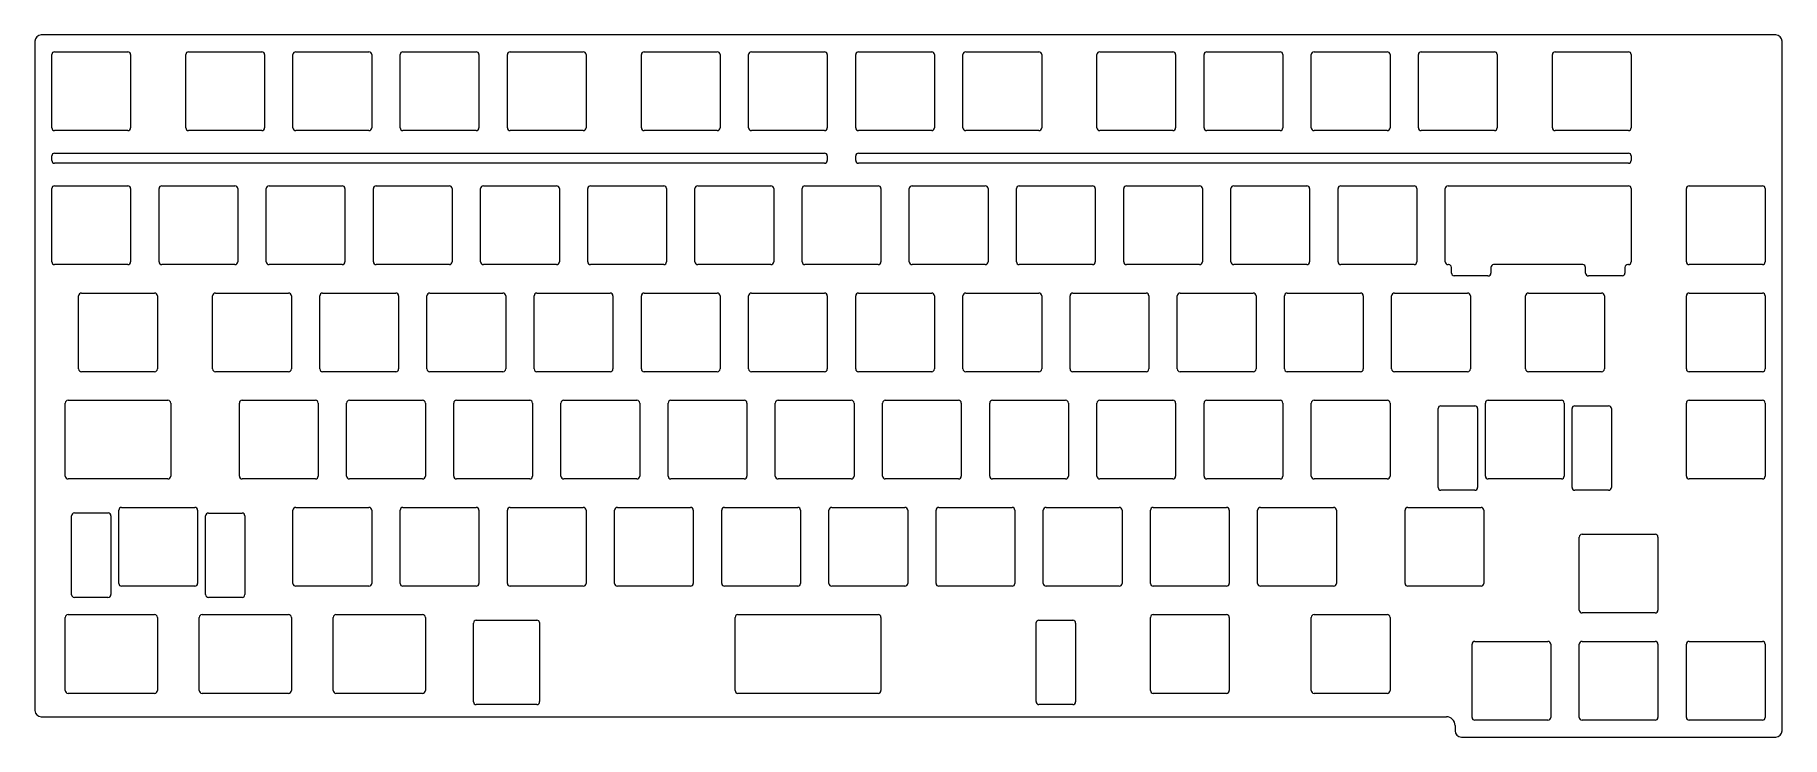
# Model space of a CAD drawing. Header units: millimetres. Extents: x 0 to 311, y -125 to 0.
import ezdxf

# ---------------------------------------------------------------- set-up
doc = ezdxf.new("R2010")
doc.units = ezdxf.units.MM
doc.header["$MEASUREMENT"] = 0
doc.layers.add('Visible_Pen_No__7', color=7, linetype='Continuous', lineweight=18)

msp = doc.modelspace()

# ---------------------------------------------------------------- linework, layer by layer
at = {"layer": 'Visible_Pen_No__7', "color": 7, "linetype": 'Continuous', "lineweight": 18}
for p, q in [((0, -1.1), (0, -120.075)), ((309.4125, 0), (1.1, 0)), ((3.5, -3), (16.5, -3)), ((27.3125, -3), (40.3125, -3)), ((46.3625, -3), (59.3625, -3)), ((65.4125, -3), (78.4125, -3)), ((84.4625, -3), (97.4625, -3)), ((108.275, -3), (121.275, -3)), ((127.325, -3), (140.325, -3)), ((146.375, -3), (159.375, -3)), ((165.425, -3), (178.425, -3)), ((189.2375, -3), (202.2375, -3)), ((208.2875, -3), (221.2875, -3)), ((227.3375, -3), (240.3375, -3)), ((246.3875, -3), (259.3875, -3)), ((270.2, -3), (283.2, -3)), ((310.5125, -123.675), (310.5125, -1.1)), ((3, -16.5), (3, -3.5)), ((17, -3.5), (17, -16.5)), ((26.8125, -16.5), (26.8125, -3.5)), ((40.8125, -3.5), (40.8125, -16.5)), ((45.8625, -16.5), (45.8625, -3.5)), ((59.8625, -3.5), (59.8625, -16.5)), ((64.9125, -16.5), (64.9125, -3.5)), ((78.9125, -3.5), (78.9125, -16.5)), ((83.9625, -16.5), (83.9625, -3.5)), ((97.9625, -3.5), (97.9625, -16.5)), ((107.775, -16.5), (107.775, -3.5)), ((121.775, -3.5), (121.775, -16.5)), ((126.825, -16.5), (126.825, -3.5)), ((140.825, -3.5), (140.825, -16.5)), ((145.875, -16.5), (145.875, -3.5)), ((159.875, -3.5), (159.875, -16.5)), ((164.925, -16.5), (164.925, -3.5)), ((178.925, -3.5), (178.925, -16.5)), ((188.7375, -16.5), (188.7375, -3.5)), ((202.7375, -3.5), (202.7375, -16.5)), ((207.7875, -16.5), (207.7875, -3.5)), ((221.7875, -3.5), (221.7875, -16.5)), ((226.8375, -16.5), (226.8375, -3.5)), ((240.8375, -3.5), (240.8375, -16.5)), ((245.8875, -16.5), (245.8875, -3.5)), ((259.8875, -3.5), (259.8875, -16.5)), ((269.7, -16.5), (269.7, -3.5)), ((283.7, -3.5), (283.7, -16.5)), ((16.5, -17), (3.5, -17)), ((40.3125, -17), (27.3125, -17)), ((59.3625, -17), (46.3625, -17)), ((78.4125, -17), (65.4125, -17)), ((97.4625, -17), (84.4625, -17)), ((121.275, -17), (108.275, -17)), ((140.325, -17), (127.325, -17)), ((159.375, -17), (146.375, -17)), ((178.425, -17), (165.425, -17)), ((202.2375, -17), (189.2375, -17)), ((221.2875, -17), (208.2875, -17)), ((240.3375, -17), (227.3375, -17)), ((259.3875, -17), (246.3875, -17)), ((283.2, -17), (270.2, -17)), ((3, -22.3125), (3, -21.5)), ((3.5, -21), (140.325, -21)), ((140.825, -21.5), (140.825, -22.3125)), ((145.875, -22.3125), (145.875, -21.5)), ((146.375, -21), (283.2, -21)), ((283.7, -21.5), (283.7, -22.3125)), ((140.325, -22.8125), (3.5, -22.8125)), ((283.2, -22.8125), (146.375, -22.8125)), ((3, -40.3125), (3, -27.3125)), ((3.5, -26.8125), (16.5, -26.8125)), ((17, -27.3125), (17, -40.3125)), ((22.05, -40.3125), (22.05, -27.3125)), ((22.55, -26.8125), (35.55, -26.8125)), ((36.05, -27.3125), (36.05, -40.3125)), ((41.1, -40.3125), (41.1, -27.3125)), ((41.6, -26.8125), (54.6, -26.8125)), ((55.1, -27.3125), (55.1, -40.3125)), ((60.15, -40.3125), (60.15, -27.3125)), ((60.65, -26.8125), (73.65, -26.8125)), ((74.15, -27.3125), (74.15, -40.3125)), ((79.2, -40.3125), (79.2, -27.3125)), ((79.7, -26.8125), (92.7, -26.8125)), ((93.2, -27.3125), (93.2, -40.3125)), ((98.25, -40.3125), (98.25, -27.3125)), ((98.75, -26.8125), (111.75, -26.8125)), ((112.25, -27.3125), (112.25, -40.3125)), ((117.3, -40.3125), (117.3, -27.3125)), ((117.8, -26.8125), (130.8, -26.8125)), ((131.3, -27.3125), (131.3, -40.3125)), ((136.35, -40.3125), (136.35, -27.3125)), ((136.85, -26.8125), (149.85, -26.8125)), ((150.35, -27.3125), (150.35, -40.3125)), ((155.4, -40.3125), (155.4, -27.3125)), ((155.9, -26.8125), (168.9, -26.8125)), ((169.4, -27.3125), (169.4, -40.3125)), ((174.45, -40.3125), (174.45, -27.3125)), ((174.95, -26.8125), (187.95, -26.8125)), ((188.45, -27.3125), (188.45, -40.3125)), ((193.5, -40.3125), (193.5, -27.3125)), ((194, -26.8125), (207, -26.8125)), ((207.5, -27.3125), (207.5, -40.3125)), ((212.55, -40.3125), (212.55, -27.3125)), ((213.05, -26.8125), (226.05, -26.8125)), ((226.55, -27.3125), (226.55, -40.3125)), ((231.6, -40.3125), (231.6, -27.3125)), ((232.1, -26.8125), (245.1, -26.8125)), ((245.6, -27.3125), (245.6, -40.3125)), ((250.65, -40.3125), (250.65, -27.3125)), ((251.15, -26.8125), (283.2, -26.8125)), ((283.7, -27.3125), (283.7, -40.3125)), ((293.5125, -40.3125), (293.5125, -27.3125)), ((294.0125, -26.8125), (307.0125, -26.8125)), ((307.5125, -27.3125), (307.5125, -40.3125)), ((16.5, -40.8125), (3.5, -40.8125)), ((35.55, -40.8125), (22.55, -40.8125)), ((54.6, -40.8125), (41.6, -40.8125)), ((73.65, -40.8125), (60.65, -40.8125)), ((92.7, -40.8125), (79.7, -40.8125)), ((111.75, -40.8125), (98.75, -40.8125)), ((130.8, -40.8125), (117.8, -40.8125)), ((149.85, -40.8125), (136.85, -40.8125)), ((168.9, -40.8125), (155.9, -40.8125)), ((187.95, -40.8125), (174.95, -40.8125)), ((207, -40.8125), (194, -40.8125)), ((226.05, -40.8125), (213.05, -40.8125)), ((245.1, -40.8125), (232.1, -40.8125)), ((251.237019, -40.8125), (251.15, -40.8125)), ((251.775001, -42.312495), (251.775001, -41.312496)), ((258.237019, -42.8125), (252.237021, -42.8125)), ((258.775001, -41.312502), (258.775001, -42.312503)), ((275.112988, -40.819833), (259.23701, -40.818425)), ((275.574999, -42.312503), (275.574999, -41.312502)), ((282.112979, -42.8125), (276.112981, -42.8125)), ((282.574999, -41.312496), (282.574999, -42.312495)), ((283.2, -40.8125), (283.112981, -40.8125)), ((307.0125, -40.8125), (294.0125, -40.8125)), ((7.7625, -59.3625), (7.7625, -46.3625)), ((8.2625, -45.8625), (21.2625, -45.8625)), ((21.7625, -46.3625), (21.7625, -59.3625)), ((31.575, -59.3625), (31.575, -46.3625)), ((32.075, -45.8625), (45.075, -45.8625)), ((45.575, -46.3625), (45.575, -59.3625)), ((50.625, -59.3625), (50.625, -46.3625)), ((51.125, -45.8625), (64.125, -45.8625)), ((64.625, -46.3625), (64.625, -59.3625)), ((69.675, -59.3625), (69.675, -46.3625)), ((70.175, -45.8625), (83.175, -45.8625)), ((83.675, -46.3625), (83.675, -59.3625)), ((88.725, -59.3625), (88.725, -46.3625)), ((89.225, -45.8625), (102.225, -45.8625)), ((102.725, -46.3625), (102.725, -59.3625)), ((107.775, -59.3625), (107.775, -46.3625)), ((108.275, -45.8625), (121.275, -45.8625)), ((121.775, -46.3625), (121.775, -59.3625)), ((126.825, -59.3625), (126.825, -46.3625)), ((127.325, -45.8625), (140.325, -45.8625)), ((140.825, -46.3625), (140.825, -59.3625)), ((145.875, -59.3625), (145.875, -46.3625)), ((146.375, -45.8625), (159.375, -45.8625)), ((159.875, -46.3625), (159.875, -59.3625)), ((164.925, -59.3625), (164.925, -46.3625)), ((165.425, -45.8625), (178.425, -45.8625)), ((178.925, -46.3625), (178.925, -59.3625)), ((183.975, -59.3625), (183.975, -46.3625)), ((184.475, -45.8625), (197.475, -45.8625)), ((197.975, -46.3625), (197.975, -59.3625)), ((203.025, -59.3625), (203.025, -46.3625)), ((203.525, -45.8625), (216.525, -45.8625)), ((217.025, -46.3625), (217.025, -59.3625)), ((222.075, -59.3625), (222.075, -46.3625)), ((222.575, -45.8625), (235.575, -45.8625)), ((236.075, -46.3625), (236.075, -59.3625)), ((241.125, -59.3625), (241.125, -46.3625)), ((241.625, -45.8625), (254.625, -45.8625)), ((255.125, -46.3625), (255.125, -59.3625)), ((264.9375, -59.3625), (264.9375, -46.3625)), ((265.4375, -45.8625), (278.4375, -45.8625)), ((278.9375, -46.3625), (278.9375, -59.3625)), ((293.5125, -59.3625), (293.5125, -46.3625)), ((294.0125, -45.8625), (307.0125, -45.8625)), ((307.5125, -46.3625), (307.5125, -59.3625)), ((21.2625, -59.8625), (8.2625, -59.8625)), ((45.075, -59.8625), (32.075, -59.8625)), ((64.125, -59.8625), (51.125, -59.8625)), ((83.175, -59.8625), (70.175, -59.8625)), ((102.225, -59.8625), (89.225, -59.8625)), ((121.275, -59.8625), (108.275, -59.8625)), ((140.325, -59.8625), (127.325, -59.8625)), ((159.375, -59.8625), (146.375, -59.8625)), ((178.425, -59.8625), (165.425, -59.8625)), ((197.475, -59.8625), (184.475, -59.8625)), ((216.525, -59.8625), (203.525, -59.8625)), ((235.575, -59.8625), (222.575, -59.8625)), ((254.625, -59.8625), (241.625, -59.8625)), ((278.4375, -59.8625), (265.4375, -59.8625)), ((307.0125, -59.8625), (294.0125, -59.8625)), ((5.88125, -64.9125), (23.64375, -64.9125)), ((36.8375, -64.9125), (49.8375, -64.9125)), ((55.8875, -64.9125), (68.8875, -64.9125)), ((74.9375, -64.9125), (87.9375, -64.9125)), ((93.9875, -64.9125), (106.9875, -64.9125)), ((113.0375, -64.9125), (126.0375, -64.9125)), ((132.0875, -64.9125), (145.0875, -64.9125)), ((151.1375, -64.9125), (164.1375, -64.9125)), ((170.1875, -64.9125), (183.1875, -64.9125)), ((189.2375, -64.9125), (202.2375, -64.9125)), ((208.2875, -64.9125), (221.2875, -64.9125)), ((227.3375, -64.9125), (240.3375, -64.9125)), ((258.29375, -64.9125), (271.29375, -64.9125)), ((294.0125, -64.9125), (307.0125, -64.9125)), ((5.38125, -78.4125), (5.38125, -65.4125)), ((24.14375, -65.4125), (24.14375, -78.4125)), ((36.3375, -78.4125), (36.3375, -65.4125)), ((50.3375, -65.4125), (50.3375, -78.4125)), ((55.3875, -78.4125), (55.3875, -65.4125)), ((69.3875, -65.4125), (69.3875, -78.4125)), ((74.4375, -78.4125), (74.4375, -65.4125)), ((88.4375, -65.4125), (88.4375, -78.4125)), ((93.4875, -78.4125), (93.4875, -65.4125)), ((107.4875, -65.4125), (107.4875, -78.4125)), ((112.5375, -78.4125), (112.5375, -65.4125)), ((126.5375, -65.4125), (126.5375, -78.4125)), ((131.5875, -78.4125), (131.5875, -65.4125)), ((145.5875, -65.4125), (145.5875, -78.4125)), ((150.6375, -78.4125), (150.6375, -65.4125)), ((164.6375, -65.4125), (164.6375, -78.4125)), ((169.6875, -78.4125), (169.6875, -65.4125)), ((183.6875, -65.4125), (183.6875, -78.4125)), ((188.7375, -78.4125), (188.7375, -65.4125)), ((202.7375, -65.4125), (202.7375, -78.4125)), ((207.7875, -78.4125), (207.7875, -65.4125)), ((221.7875, -65.4125), (221.7875, -78.4125)), ((226.8375, -78.4125), (226.8375, -65.4125)), ((240.8375, -65.4125), (240.8375, -78.4125)), ((249.393751, -80.4125), (249.393751, -66.4125)), ((249.893751, -65.9125), (255.893751, -65.9125)), ((256.393751, -66.4125), (256.393751, -80.4125)), ((257.79375, -78.4125), (257.79375, -65.4125)), ((271.79375, -65.4125), (271.79375, -78.4125)), ((273.193749, -80.4125), (273.193749, -66.4125)), ((273.693749, -65.9125), (279.693749, -65.9125)), ((280.193749, -66.4125), (280.193749, -80.4125)), ((293.5125, -78.4125), (293.5125, -65.4125)), ((307.5125, -65.4125), (307.5125, -78.4125)), ((23.64375, -78.9125), (5.88125, -78.9125)), ((49.8375, -78.9125), (36.8375, -78.9125)), ((68.8875, -78.9125), (55.8875, -78.9125)), ((87.9375, -78.9125), (74.9375, -78.9125)), ((106.9875, -78.9125), (93.9875, -78.9125)), ((126.0375, -78.9125), (113.0375, -78.9125)), ((145.0875, -78.9125), (132.0875, -78.9125)), ((164.1375, -78.9125), (151.1375, -78.9125)), ((183.1875, -78.9125), (170.1875, -78.9125)), ((202.2375, -78.9125), (189.2375, -78.9125)), ((221.2875, -78.9125), (208.2875, -78.9125)), ((240.3375, -78.9125), (227.3375, -78.9125)), ((271.29375, -78.9125), (258.29375, -78.9125)), ((307.0125, -78.9125), (294.0125, -78.9125)), ((255.893751, -80.9125), (249.893751, -80.9125)), ((279.693749, -80.9125), (273.693749, -80.9125)), ((6.506251, -99.470686), (6.506251, -85.452771)), ((7.007631, -84.954155), (13.006251, -84.954155)), ((13.506251, -85.454155), (13.506251, -99.440061)), ((14.90625, -97.4625), (14.90625, -84.4625)), ((15.40625, -83.9625), (28.40625, -83.9625)), ((28.90625, -84.4625), (28.90625, -97.4625)), ((30.306249, -99.462503), (30.306249, -85.462496)), ((30.844231, -84.9625), (36.806249, -84.9625)), ((37.306249, -85.4625), (37.306249, -99.4625)), ((45.8625, -97.4625), (45.8625, -84.4625)), ((46.3625, -83.9625), (59.3625, -83.9625)), ((59.8625, -84.4625), (59.8625, -97.4625)), ((64.9125, -97.4625), (64.9125, -84.4625)), ((65.4125, -83.9625), (78.4125, -83.9625)), ((78.9125, -84.4625), (78.9125, -97.4625)), ((83.9625, -97.4625), (83.9625, -84.4625)), ((84.4625, -83.9625), (97.4625, -83.9625)), ((97.9625, -84.4625), (97.9625, -97.4625)), ((103.0125, -97.4625), (103.0125, -84.4625)), ((103.5125, -83.9625), (116.5125, -83.9625)), ((117.0125, -84.4625), (117.0125, -97.4625)), ((122.0625, -97.4625), (122.0625, -84.4625)), ((122.5625, -83.9625), (135.5625, -83.9625)), ((136.0625, -84.4625), (136.0625, -97.4625)), ((141.1125, -97.4625), (141.1125, -84.4625)), ((141.6125, -83.9625), (154.6125, -83.9625)), ((155.1125, -84.4625), (155.1125, -97.4625)), ((160.1625, -97.4625), (160.1625, -84.4625)), ((160.6625, -83.9625), (173.6625, -83.9625)), ((174.1625, -84.4625), (174.1625, -97.4625)), ((179.2125, -97.4625), (179.2125, -84.4625)), ((179.7125, -83.9625), (192.7125, -83.9625)), ((193.2125, -84.4625), (193.2125, -97.4625)), ((198.2625, -97.4625), (198.2625, -84.4625)), ((198.7625, -83.9625), (211.7625, -83.9625)), ((212.2625, -84.4625), (212.2625, -97.4625)), ((217.3125, -97.4625), (217.3125, -84.4625)), ((217.8125, -83.9625), (230.8125, -83.9625)), ((231.3125, -84.4625), (231.3125, -97.4625)), ((243.50625, -97.4625), (243.50625, -84.4625)), ((244.00625, -83.9625), (257.00625, -83.9625)), ((257.50625, -84.4625), (257.50625, -97.4625)), ((274.4625, -102.225), (274.4625, -89.225)), ((274.9625, -88.725), (287.9625, -88.725)), ((288.4625, -89.225), (288.4625, -102.225)), ((28.40625, -97.9625), (15.40625, -97.9625)), ((59.3625, -97.9625), (46.3625, -97.9625)), ((78.4125, -97.9625), (65.4125, -97.9625)), ((97.4625, -97.9625), (84.4625, -97.9625)), ((116.5125, -97.9625), (103.5125, -97.9625)), ((135.5625, -97.9625), (122.5625, -97.9625)), ((154.6125, -97.9625), (141.6125, -97.9625)), ((173.6625, -97.9625), (160.6625, -97.9625)), ((192.7125, -97.9625), (179.7125, -97.9625)), ((211.7625, -97.9625), (198.7625, -97.9625)), ((230.8125, -97.9625), (217.8125, -97.9625)), ((257.00625, -97.9625), (244.00625, -97.9625)), ((12.966132, -99.970686), (7.006251, -99.970686)), ((36.806249, -99.9625), (30.844231, -99.9625)), ((5.38125, -116.5125), (5.38125, -103.5125)), ((5.88125, -103.0125), (21.2625, -103.0125)), ((21.7625, -103.5125), (21.7625, -116.5125)), ((29.19375, -116.5125), (29.19375, -103.5125)), ((29.69375, -103.0125), (45.075, -103.0125)), ((45.575, -103.5125), (45.575, -116.5125)), ((53.00625, -116.5125), (53.00625, -103.5125)), ((53.50625, -103.0125), (68.8875, -103.0125)), ((69.3875, -103.5125), (69.3875, -116.5125)), ((77.9375, -118.5125), (77.9375, -104.5125)), ((78.4375, -104.0125), (89.20624, -104.0125)), ((89.699995, -104.433722), (89.699995, -118.433722)), ((124.44375, -116.5125), (124.44375, -103.5125)), ((124.94375, -103.0125), (149.85, -103.0125)), ((150.35, -103.5125), (150.35, -116.5125)), ((177.949995, -118.433722), (177.949995, -104.433722)), ((178.44375, -104.0125), (184.44375, -104.0125)), ((184.949995, -104.5125), (184.949995, -118.5125)), ((198.2625, -116.5125), (198.2625, -103.5125)), ((198.7625, -103.0125), (211.7625, -103.0125)), ((212.2625, -103.5125), (212.2625, -116.5125)), ((226.8375, -116.5125), (226.8375, -103.5125)), ((227.3375, -103.0125), (240.3375, -103.0125)), ((240.8375, -103.5125), (240.8375, -116.5125)), ((287.9625, -102.725), (274.9625, -102.725)), ((255.4125, -121.275), (255.4125, -108.275)), ((255.9125, -107.775), (268.9125, -107.775)), ((269.4125, -108.275), (269.4125, -121.275)), ((274.4625, -121.275), (274.4625, -108.275)), ((274.9625, -107.775), (287.9625, -107.775)), ((288.4625, -108.275), (288.4625, -121.275)), ((293.5125, -121.275), (293.5125, -108.275)), ((294.0125, -107.775), (307.0125, -107.775)), ((307.5125, -108.275), (307.5125, -121.275)), ((21.2625, -117.0125), (5.88125, -117.0125)), ((45.075, -117.0125), (29.69375, -117.0125)), ((68.8875, -117.0125), (53.50625, -117.0125)), ((149.85, -117.0125), (124.94375, -117.0125)), ((211.7625, -117.0125), (198.7625, -117.0125)), ((240.3375, -117.0125), (227.3375, -117.0125)), ((89.20624, -119.0125), (78.4375, -119.0125)), ((184.44375, -119.0125), (178.44375, -119.0125)), ((1.1, -121.175), (250.8625, -121.175)), ((252.4125, -122.725), (252.4125, -123.675)), ((268.9125, -121.775), (255.9125, -121.775)), ((287.9625, -121.775), (274.9625, -121.775)), ((307.0125, -121.775), (294.0125, -121.775)), ((253.5125, -124.775), (309.4125, -124.775))]:
    msp.add_line(p, q, dxfattribs=at)
for centre, radius, start, end in [((1.1, -1.1), 1.1, 90, 180), ((309.4125, -1.1), 1.1, 0, 90), ((3.5, -3.5), 0.5, 90, 180), ((16.5, -3.5), 0.5, 0, 90), ((27.3125, -3.5), 0.5, 90, 180), ((40.3125, -3.5), 0.5, 0, 90), ((46.3625, -3.5), 0.5, 90, 180), ((59.3625, -3.5), 0.5, 0, 90), ((65.4125, -3.5), 0.5, 90, 180), ((78.4125, -3.5), 0.5, 0, 90), ((84.4625, -3.5), 0.5, 90, 180), ((97.4625, -3.5), 0.5, 0, 90), ((108.275, -3.5), 0.5, 90, 180), ((121.275, -3.5), 0.5, 0, 90), ((127.325, -3.5), 0.5, 90, 180), ((140.325, -3.5), 0.5, 0, 90), ((146.375, -3.5), 0.5, 90, 180), ((159.375, -3.5), 0.5, 0, 90), ((165.425, -3.5), 0.5, 90, 180), ((178.425, -3.5), 0.5, 0, 90), ((189.2375, -3.5), 0.5, 90, 180), ((202.2375, -3.5), 0.5, 0, 90), ((208.2875, -3.5), 0.5, 90, 180), ((221.2875, -3.5), 0.5, 0, 90), ((227.3375, -3.5), 0.5, 90, 180), ((240.3375, -3.5), 0.5, 0, 90), ((246.3875, -3.5), 0.5, 90, 180), ((259.3875, -3.5), 0.5, 0, 90), ((270.2, -3.5), 0.5, 90, 180), ((283.2, -3.5), 0.5, 0, 90), ((3.5, -16.5), 0.5, 180, 270), ((16.5, -16.5), 0.5, 270, 0), ((27.3125, -16.5), 0.5, 180, 270), ((40.3125, -16.5), 0.5, 270, 0), ((46.3625, -16.5), 0.5, 180, 270), ((59.3625, -16.5), 0.5, 270, 0), ((65.4125, -16.5), 0.5, 180, 270), ((78.4125, -16.5), 0.5, 270, 0), ((84.4625, -16.5), 0.5, 180, 270), ((97.4625, -16.5), 0.5, 270, 0), ((108.275, -16.5), 0.5, 180, 270), ((121.275, -16.5), 0.5, 270, 0), ((127.325, -16.5), 0.5, 180, 270), ((140.325, -16.5), 0.5, 270, 0), ((146.375, -16.5), 0.5, 180, 270), ((159.375, -16.5), 0.5, 270, 0), ((165.425, -16.5), 0.5, 180, 270), ((178.425, -16.5), 0.5, 270, 0), ((189.2375, -16.5), 0.5, 180, 270), ((202.2375, -16.5), 0.5, 270, 0), ((208.2875, -16.5), 0.5, 180, 270), ((221.2875, -16.5), 0.5, 270, 0), ((227.3375, -16.5), 0.5, 180, 270), ((240.3375, -16.5), 0.5, 270, 0), ((246.3875, -16.5), 0.5, 180, 270), ((259.3875, -16.5), 0.5, 270, 0), ((270.2, -16.5), 0.5, 180, 270), ((283.2, -16.5), 0.5, 270, 0), ((3.5, -21.5), 0.5, 90, 180), ((140.325, -21.5), 0.5, 0, 90), ((146.375, -21.5), 0.5, 90, 180), ((283.2, -21.5), 0.5, 0, 90), ((3.5, -22.3125), 0.5, 180, 270), ((140.325, -22.3125), 0.5, 270, 0), ((146.375, -22.3125), 0.5, 180, 270), ((283.2, -22.3125), 0.5, 270, 0), ((3.5, -27.3125), 0.5, 90, 180), ((16.5, -27.3125), 0.5, 0, 90), ((22.55, -27.3125), 0.5, 90, 180), ((35.55, -27.3125), 0.5, 0, 90), ((41.6, -27.3125), 0.5, 90, 180), ((54.6, -27.3125), 0.5, 0, 90), ((60.65, -27.3125), 0.5, 90, 180), ((73.65, -27.3125), 0.5, 0, 90), ((79.7, -27.3125), 0.5, 90, 180), ((92.7, -27.3125), 0.5, 0, 90), ((98.75, -27.3125), 0.5, 90, 180), ((111.75, -27.3125), 0.5, 0, 90), ((117.8, -27.3125), 0.5, 90, 180), ((130.8, -27.3125), 0.5, 0, 90), ((136.85, -27.3125), 0.5, 90, 180), ((149.85, -27.3125), 0.5, 0, 90), ((155.9, -27.3125), 0.5, 90, 180), ((168.9, -27.3125), 0.5, 0, 90), ((174.95, -27.3125), 0.5, 90, 180), ((187.95, -27.3125), 0.5, 0, 90), ((194, -27.3125), 0.5, 90, 180), ((207, -27.3125), 0.5, 0, 90), ((213.05, -27.3125), 0.5, 90, 180), ((226.05, -27.3125), 0.5, 0, 90), ((232.1, -27.3125), 0.5, 90, 180), ((245.1, -27.3125), 0.5, 0, 90), ((251.15, -27.3125), 0.5, 90, 180), ((283.2, -27.3125), 0.5, 0, 90), ((294.0125, -27.3125), 0.5, 90, 180), ((307.0125, -27.3125), 0.5, 0, 90), ((3.5, -40.3125), 0.5, 180, 270), ((16.5, -40.3125), 0.5, 270, 0), ((22.55, -40.3125), 0.5, 180, 270), ((35.55, -40.3125), 0.5, 270, 0), ((41.6, -40.3125), 0.5, 180, 270), ((54.6, -40.3125), 0.5, 270, 0), ((60.65, -40.3125), 0.5, 180, 270), ((73.65, -40.3125), 0.5, 270, 0), ((79.7, -40.3125), 0.5, 180, 270), ((92.7, -40.3125), 0.5, 270, 0), ((98.75, -40.3125), 0.5, 180, 270), ((111.75, -40.3125), 0.5, 270, 0), ((117.8, -40.3125), 0.5, 180, 270), ((130.8, -40.3125), 0.5, 270, 0), ((136.85, -40.3125), 0.5, 180, 270), ((149.85, -40.3125), 0.5, 270, 0), ((155.9, -40.3125), 0.5, 180, 270), ((168.9, -40.3125), 0.5, 270, 0), ((174.95, -40.3125), 0.5, 180, 270), ((187.95, -40.3125), 0.5, 270, 0), ((194, -40.3125), 0.5, 180, 270), ((207, -40.3125), 0.5, 270, 0), ((213.05, -40.3125), 0.5, 180, 270), ((226.05, -40.3125), 0.5, 270, 0), ((232.1, -40.3125), 0.5, 180, 270), ((245.1, -40.3125), 0.5, 270, 0), ((251.15, -40.3125), 0.5, 180, 270), ((283.2, -40.3125), 0.5, 270, 0), ((294.0125, -40.3125), 0.5, 180, 270), ((307.0125, -40.3125), 0.5, 270, 0), ((251.259727, -41.327492), 0.515492, 1.666979, 92.524773), ((252.259863, -42.32793), 0.485108, 178.176711, 267.301158), ((258.259727, -42.297508), 0.515492, 267.475223, 358.333021), ((259.257514, -41.300648), 0.482659, 92.434763, 181.407382), ((275.093046, -41.301499), 0.482079, 358.692139, 87.629124), ((276.090273, -42.297508), 0.515492, 181.666979, 272.524773), ((282.090137, -42.32793), 0.485108, 272.698848, 1.823289), ((283.090273, -41.327492), 0.515492, 87.475223, 178.333021), ((8.2625, -46.3625), 0.5, 90, 180), ((21.2625, -46.3625), 0.5, 0, 90), ((32.075, -46.3625), 0.5, 90, 180), ((45.075, -46.3625), 0.5, 0, 90), ((51.125, -46.3625), 0.5, 90, 180), ((64.125, -46.3625), 0.5, 0, 90), ((70.175, -46.3625), 0.5, 90, 180), ((83.175, -46.3625), 0.5, 0, 90), ((89.225, -46.3625), 0.5, 90, 180), ((102.225, -46.3625), 0.5, 0, 90), ((108.275, -46.3625), 0.5, 90, 180), ((121.275, -46.3625), 0.5, 0, 90), ((127.325, -46.3625), 0.5, 90, 180), ((140.325, -46.3625), 0.5, 0, 90), ((146.375, -46.3625), 0.5, 90, 180), ((159.375, -46.3625), 0.5, 0, 90), ((165.425, -46.3625), 0.5, 90, 180), ((178.425, -46.3625), 0.5, 0, 90), ((184.475, -46.3625), 0.5, 90, 180), ((197.475, -46.3625), 0.5, 0, 90), ((203.525, -46.3625), 0.5, 90, 180), ((216.525, -46.3625), 0.5, 0, 90), ((222.575, -46.3625), 0.5, 90, 180), ((235.575, -46.3625), 0.5, 0, 90), ((241.625, -46.3625), 0.5, 90, 180), ((254.625, -46.3625), 0.5, 0, 90), ((265.4375, -46.3625), 0.5, 90, 180), ((278.4375, -46.3625), 0.5, 0, 90), ((294.0125, -46.3625), 0.5, 90, 180), ((307.0125, -46.3625), 0.5, 0, 90), ((8.2625, -59.3625), 0.5, 180, 270), ((21.2625, -59.3625), 0.5, 270, 0), ((32.075, -59.3625), 0.5, 180, 270), ((45.075, -59.3625), 0.5, 270, 0), ((51.125, -59.3625), 0.5, 180, 270), ((64.125, -59.3625), 0.5, 270, 0), ((70.175, -59.3625), 0.5, 180, 270), ((83.175, -59.3625), 0.5, 270, 0), ((89.225, -59.3625), 0.5, 180, 270), ((102.225, -59.3625), 0.5, 270, 0), ((108.275, -59.3625), 0.5, 180, 270), ((121.275, -59.3625), 0.5, 270, 0), ((127.325, -59.3625), 0.5, 180, 270), ((140.325, -59.3625), 0.5, 270, 0), ((146.375, -59.3625), 0.5, 180, 270), ((159.375, -59.3625), 0.5, 270, 0), ((165.425, -59.3625), 0.5, 180, 270), ((178.425, -59.3625), 0.5, 270, 0), ((184.475, -59.3625), 0.5, 180, 270), ((197.475, -59.3625), 0.5, 270, 0), ((203.525, -59.3625), 0.5, 180, 270), ((216.525, -59.3625), 0.5, 270, 0), ((222.575, -59.3625), 0.5, 180, 270), ((235.575, -59.3625), 0.5, 270, 0), ((241.625, -59.3625), 0.5, 180, 270), ((254.625, -59.3625), 0.5, 270, 0), ((265.4375, -59.3625), 0.5, 180, 270), ((278.4375, -59.3625), 0.5, 270, 0), ((294.0125, -59.3625), 0.5, 180, 270), ((307.0125, -59.3625), 0.5, 270, 0), ((5.88125, -65.4125), 0.5, 90, 180), ((23.64375, -65.4125), 0.5, 0, 90), ((36.8375, -65.4125), 0.5, 90, 180), ((49.8375, -65.4125), 0.5, 0, 90), ((55.8875, -65.4125), 0.5, 90, 180), ((68.8875, -65.4125), 0.5, 0, 90), ((74.9375, -65.4125), 0.5, 90, 180), ((87.9375, -65.4125), 0.5, 0, 90), ((93.9875, -65.4125), 0.5, 90, 180), ((106.9875, -65.4125), 0.5, 0, 90), ((113.0375, -65.4125), 0.5, 90, 180), ((126.0375, -65.4125), 0.5, 0, 90), ((132.0875, -65.4125), 0.5, 90, 180), ((145.0875, -65.4125), 0.5, 0, 90), ((151.1375, -65.4125), 0.5, 90, 180), ((164.1375, -65.4125), 0.5, 0, 90), ((170.1875, -65.4125), 0.5, 90, 180), ((183.1875, -65.4125), 0.5, 0, 90), ((189.2375, -65.4125), 0.5, 90, 180), ((202.2375, -65.4125), 0.5, 0, 90), ((208.2875, -65.4125), 0.5, 90, 180), ((221.2875, -65.4125), 0.5, 0, 90), ((227.3375, -65.4125), 0.5, 90, 180), ((240.3375, -65.4125), 0.5, 0, 90), ((258.29375, -65.4125), 0.5, 90, 180), ((271.29375, -65.4125), 0.5, 0, 90), ((294.0125, -65.4125), 0.5, 90, 180), ((307.0125, -65.4125), 0.5, 0, 90), ((249.893751, -66.4125), 0.5, 90, 180), ((255.893751, -66.4125), 0.5, 0, 90), ((273.693749, -66.4125), 0.5, 90, 180), ((279.693749, -66.4125), 0.5, 0, 90), ((5.88125, -78.4125), 0.5, 180, 270), ((23.64375, -78.4125), 0.5, 270, 0), ((36.8375, -78.4125), 0.5, 180, 270), ((49.8375, -78.4125), 0.5, 270, 0), ((55.8875, -78.4125), 0.5, 180, 270), ((68.8875, -78.4125), 0.5, 270, 0), ((74.9375, -78.4125), 0.5, 180, 270), ((87.9375, -78.4125), 0.5, 270, 0), ((93.9875, -78.4125), 0.5, 180, 270), ((106.9875, -78.4125), 0.5, 270, 0), ((113.0375, -78.4125), 0.5, 180, 270), ((126.0375, -78.4125), 0.5, 270, 0), ((132.0875, -78.4125), 0.5, 180, 270), ((145.0875, -78.4125), 0.5, 270, 0), ((151.1375, -78.4125), 0.5, 180, 270), ((164.1375, -78.4125), 0.5, 270, 0), ((170.1875, -78.4125), 0.5, 180, 270), ((183.1875, -78.4125), 0.5, 270, 0), ((189.2375, -78.4125), 0.5, 180, 270), ((202.2375, -78.4125), 0.5, 270, 0), ((208.2875, -78.4125), 0.5, 180, 270), ((221.2875, -78.4125), 0.5, 270, 0), ((227.3375, -78.4125), 0.5, 180, 270), ((240.3375, -78.4125), 0.5, 270, 0), ((249.893751, -80.4125), 0.5, 180, 270), ((255.893751, -80.4125), 0.5, 270, 0), ((258.29375, -78.4125), 0.5, 180, 270), ((271.29375, -78.4125), 0.5, 270, 0), ((273.693749, -80.4125), 0.5, 180, 270), ((279.693749, -80.4125), 0.5, 270, 0), ((294.0125, -78.4125), 0.5, 180, 270), ((307.0125, -78.4125), 0.5, 270, 0), ((7.006249, -85.454153), 0.5, 89.841592, 179.841592), ((13.006251, -85.454155), 0.5, 0, 90), ((15.40625, -84.4625), 0.5, 90, 180), ((28.40625, -84.4625), 0.5, 0, 90), ((30.821523, -85.477492), 0.515492, 87.475223, 178.333021), ((36.806249, -85.4625), 0.5, 0, 90), ((46.3625, -84.4625), 0.5, 90, 180), ((59.3625, -84.4625), 0.5, 0, 90), ((65.4125, -84.4625), 0.5, 90, 180), ((78.4125, -84.4625), 0.5, 0, 90), ((84.4625, -84.4625), 0.5, 90, 180), ((97.4625, -84.4625), 0.5, 0, 90), ((103.5125, -84.4625), 0.5, 90, 180), ((116.5125, -84.4625), 0.5, 0, 90), ((122.5625, -84.4625), 0.5, 90, 180), ((135.5625, -84.4625), 0.5, 0, 90), ((141.6125, -84.4625), 0.5, 90, 180), ((154.6125, -84.4625), 0.5, 0, 90), ((160.6625, -84.4625), 0.5, 90, 180), ((173.6625, -84.4625), 0.5, 0, 90), ((179.7125, -84.4625), 0.5, 90, 180), ((192.7125, -84.4625), 0.5, 0, 90), ((198.7625, -84.4625), 0.5, 90, 180), ((211.7625, -84.4625), 0.5, 0, 90), ((217.8125, -84.4625), 0.5, 90, 180), ((230.8125, -84.4625), 0.5, 0, 90), ((244.00625, -84.4625), 0.5, 90, 180), ((257.00625, -84.4625), 0.5, 0, 90), ((274.9625, -89.225), 0.5, 90, 180), ((287.9625, -89.225), 0.5, 0, 90), ((15.40625, -97.4625), 0.5, 180, 270), ((28.40625, -97.4625), 0.5, 270, 0), ((46.3625, -97.4625), 0.5, 180, 270), ((59.3625, -97.4625), 0.5, 270, 0), ((65.4125, -97.4625), 0.5, 180, 270), ((78.4125, -97.4625), 0.5, 270, 0), ((84.4625, -97.4625), 0.5, 180, 270), ((97.4625, -97.4625), 0.5, 270, 0), ((103.5125, -97.4625), 0.5, 180, 270), ((116.5125, -97.4625), 0.5, 270, 0), ((122.5625, -97.4625), 0.5, 180, 270), ((135.5625, -97.4625), 0.5, 270, 0), ((141.6125, -97.4625), 0.5, 180, 270), ((154.6125, -97.4625), 0.5, 270, 0), ((160.6625, -97.4625), 0.5, 180, 270), ((173.6625, -97.4625), 0.5, 270, 0), ((179.7125, -97.4625), 0.5, 180, 270), ((192.7125, -97.4625), 0.5, 270, 0), ((198.7625, -97.4625), 0.5, 180, 270), ((211.7625, -97.4625), 0.5, 270, 0), ((217.8125, -97.4625), 0.5, 180, 270), ((230.8125, -97.4625), 0.5, 270, 0), ((244.00625, -97.4625), 0.5, 180, 270), ((257.00625, -97.4625), 0.5, 270, 0), ((7.006251, -99.470686), 0.5, 180, 270), ((12.990701, -99.45549), 0.515781, 267.269753, 1.714241), ((30.821523, -99.447508), 0.515492, 181.666979, 272.524777), ((36.806249, -99.4625), 0.5, 270, 0), ((274.9625, -102.225), 0.5, 180, 270), ((287.9625, -102.225), 0.5, 270, 0), ((5.88125, -103.5125), 0.5, 90, 180), ((21.2625, -103.5125), 0.5, 0, 90), ((29.69375, -103.5125), 0.5, 90, 180), ((45.075, -103.5125), 0.5, 0, 90), ((53.50625, -103.5125), 0.5, 90, 180), ((68.8875, -103.5125), 0.5, 0, 90), ((78.4375, -104.5125), 0.5, 90, 180), ((89.20624, -104.5125), 0.5, 9.065028, 90), ((124.94375, -103.5125), 0.5, 90, 180), ((149.85, -103.5125), 0.5, 0, 90), ((178.44375, -104.5125), 0.5, 90, 170.934972), ((184.447495, -104.514992), 0.502506, 0.284151, 90.427006), ((198.7625, -103.5125), 0.5, 90, 180), ((211.7625, -103.5125), 0.5, 0, 90), ((227.3375, -103.5125), 0.5, 90, 180), ((240.3375, -103.5125), 0.5, 0, 90), ((255.9125, -108.275), 0.5, 90, 180), ((268.9125, -108.275), 0.5, 0, 90), ((274.9625, -108.275), 0.5, 90, 180), ((287.9625, -108.275), 0.5, 0, 90), ((294.0125, -108.275), 0.5, 90, 180), ((307.0125, -108.275), 0.5, 0, 90), ((5.88125, -116.5125), 0.5, 180, 270), ((21.2625, -116.5125), 0.5, 270, 0), ((29.69375, -116.5125), 0.5, 180, 270), ((45.075, -116.5125), 0.5, 270, 0), ((53.50625, -116.5125), 0.5, 180, 270), ((68.8875, -116.5125), 0.5, 270, 0), ((124.94375, -116.5125), 0.5, 180, 270), ((149.85, -116.5125), 0.5, 270, 0), ((198.7625, -116.5125), 0.5, 180, 270), ((211.7625, -116.5125), 0.5, 270, 0), ((227.3375, -116.5125), 0.5, 180, 270), ((240.3375, -116.5125), 0.5, 270, 0), ((1.1, -120.075), 1.1, 180, 270), ((78.4375, -118.5125), 0.5, 180, 270), ((89.20624, -118.5125), 0.5, 270, 9.065028), ((178.44375, -118.5125), 0.5, 170.934972, 270), ((184.447495, -118.510008), 0.502506, 269.572994, 359.715849), ((250.8625, -122.725), 1.55, 0, 90), ((253.5125, -123.675), 1.1, 180, 270), ((255.9125, -121.275), 0.5, 180, 270), ((268.9125, -121.275), 0.5, 270, 0), ((274.9625, -121.275), 0.5, 180, 270), ((287.9625, -121.275), 0.5, 270, 0), ((294.0125, -121.275), 0.5, 180, 270), ((307.0125, -121.275), 0.5, 270, 0), ((309.4125, -123.675), 1.1, 270, 0)]:
    msp.add_arc(centre, radius, start, end, dxfattribs=at)

doc.saveas('drawing.dxf')
